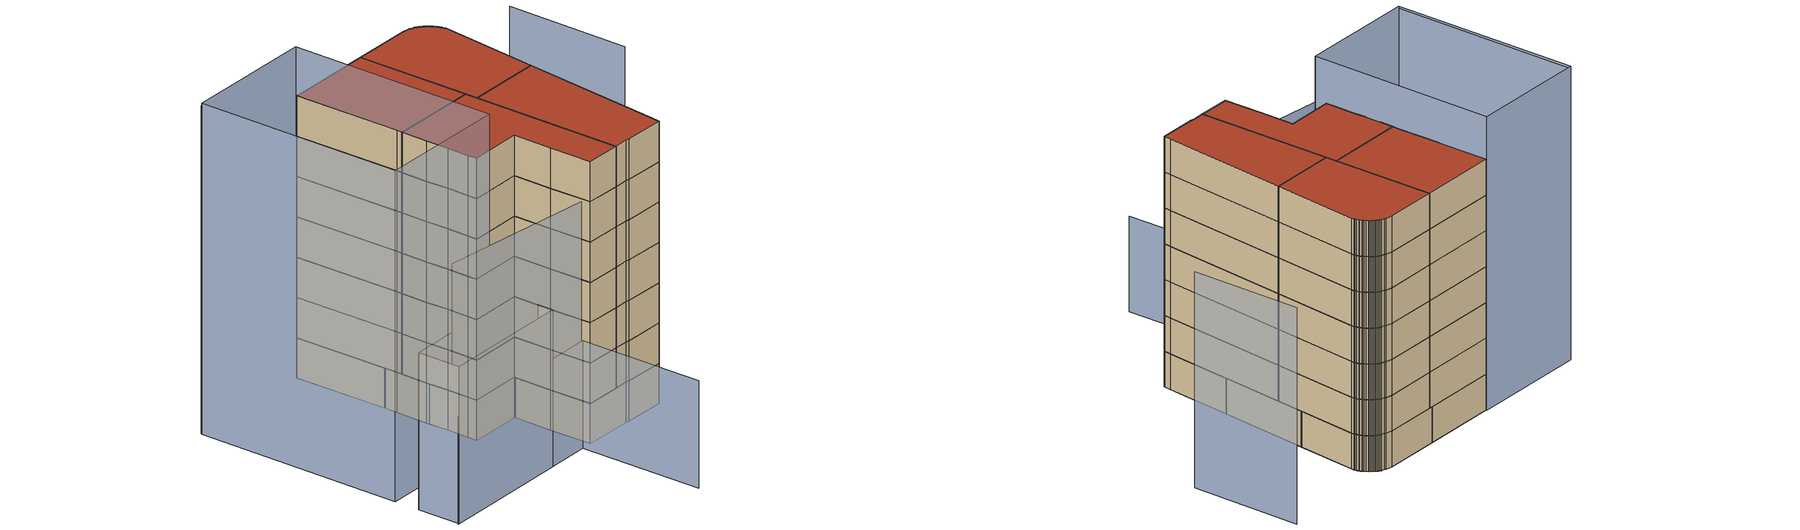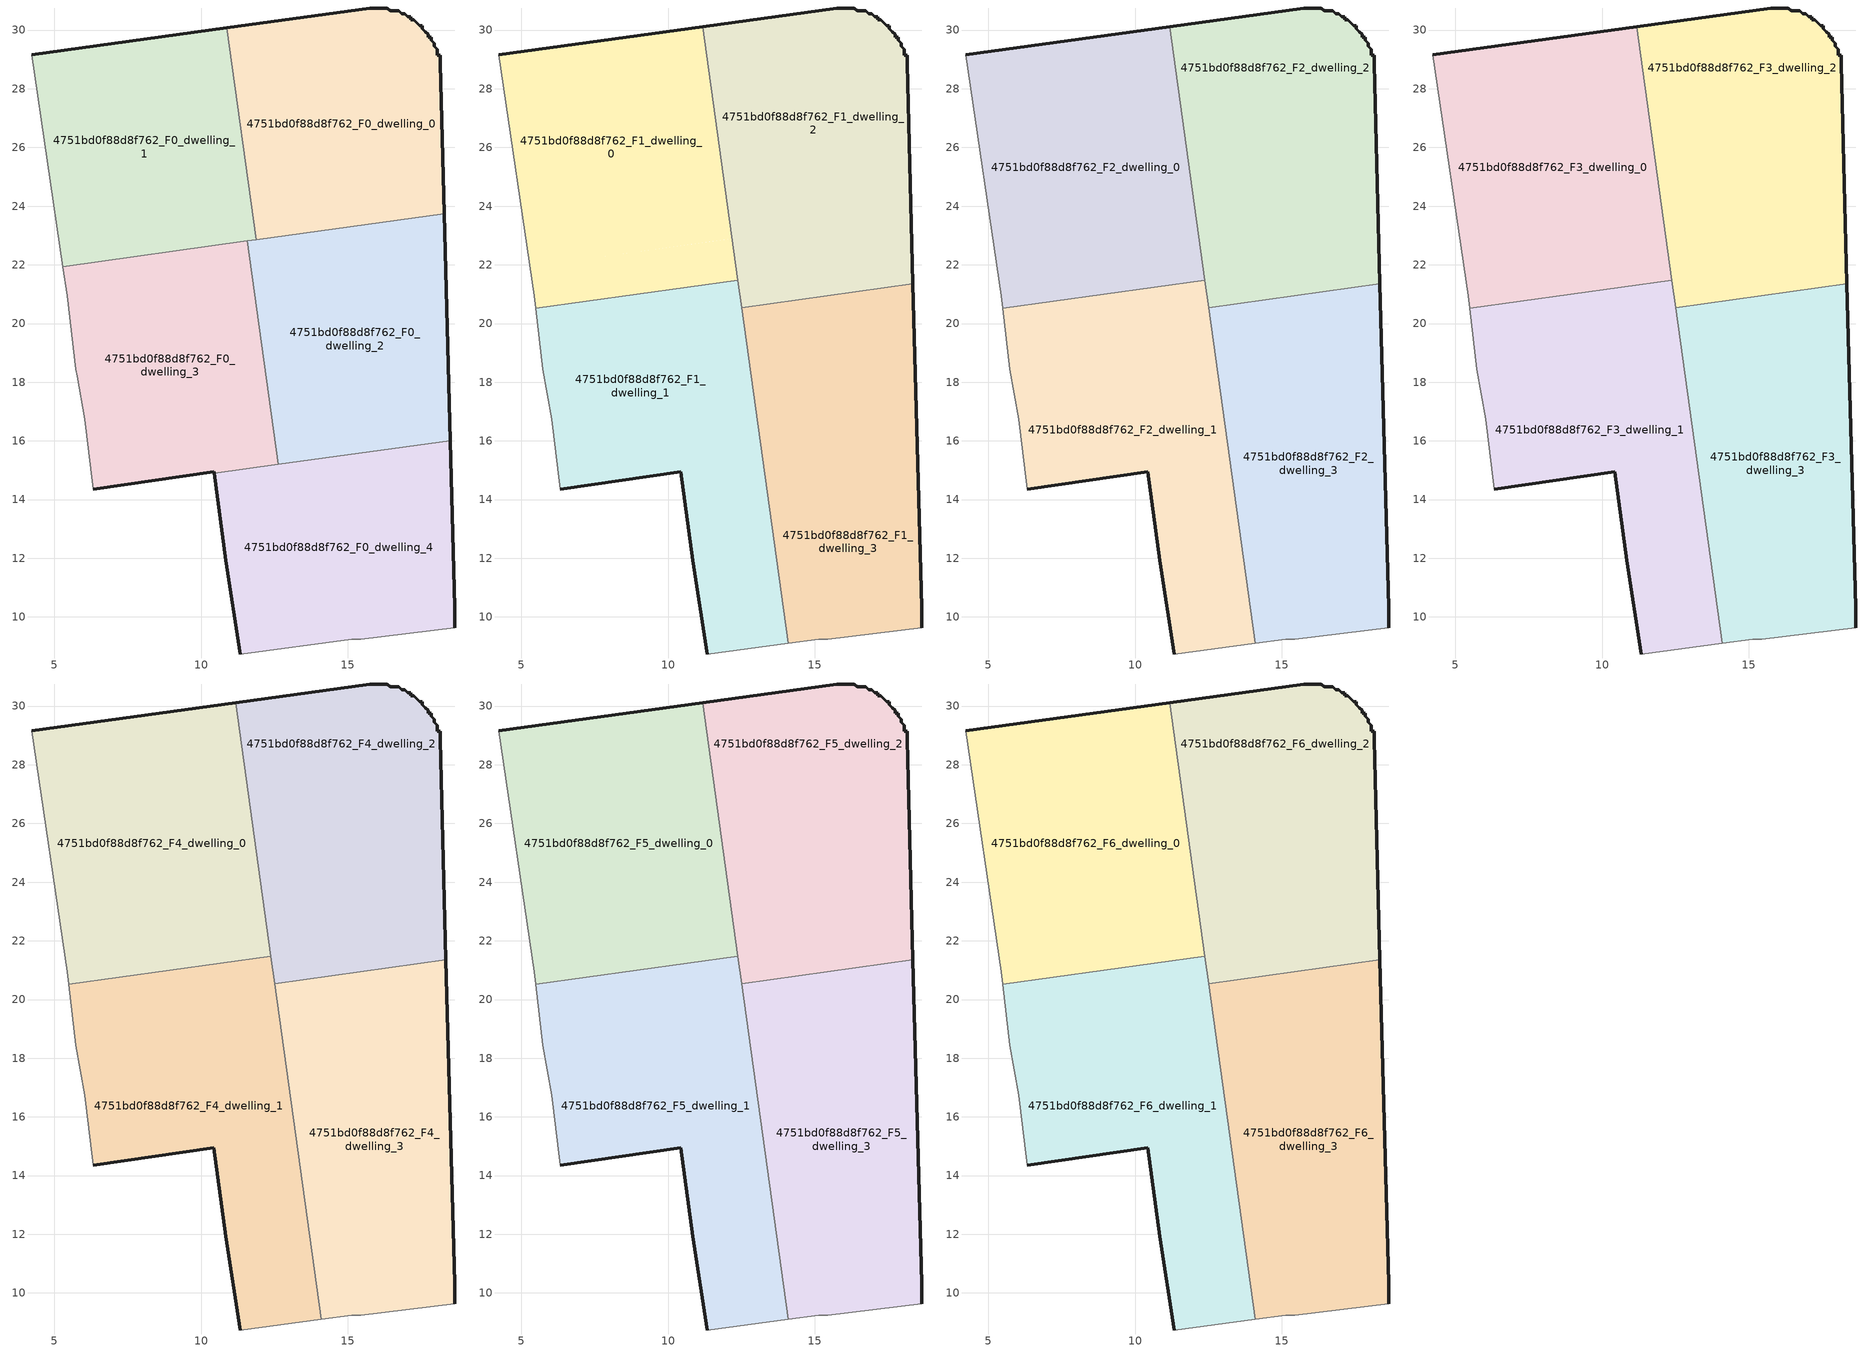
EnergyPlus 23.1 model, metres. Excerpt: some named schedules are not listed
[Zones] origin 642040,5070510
4751bd0f88d8f762_F0_dwelling_0
 floor ground (EU_floor_Construction): 18.28,23.75 18.14,28.85 18.14,29.15 18.04,29.15 18.04,29.35 17.94,29.45 17.94,29.55 17.84,29.65 17.84,29.75 17.74,29.75 17.74,29.85 17.64,29.95 17.54,30.05 17.54,30.15 17.44,30.15 17.34,30.25 17.24,30.35 17.14,30.35 17.14,30.45 17.04,30.45 16.94,30.55 16.84,30.55 16.74,30.65 16.44,30.65 16.34,30.75 15.74,30.75 10.88,30.08 11.88,22.86 z0
 wall outside (EU_wall_Construction): 10.88,30.08 15.74,30.75 16.34,30.75 16.44,30.65 16.74,30.65 16.84,30.55 16.94,30.55 17.04,30.45 17.14,30.45 17.14,30.35 17.24,30.35 17.34,30.25 17.44,30.15 17.54,30.15 17.54,30.05 17.64,29.95 17.74,29.85 17.74,29.75 17.84,29.75 17.84,29.65 17.94,29.55 17.94,29.45 18.04,29.35 18.04,29.15 18.14,29.15 18.14,28.85 18.28,23.75 z0:3
 wall to 4751bd0f88d8f762_F0_dwelling_1 (EU_wall_Construction): 11.88,22.86 10.88,30.08 z0:3
 wall to 4751bd0f88d8f762_F0_dwelling_2 (EU_wall_Construction): 18.28,23.75 11.88,22.86 z0:3
4751bd0f88d8f762_F0_dwelling_1
 floor ground (EU_floor_Construction): 11.88,22.86 10.88,30.08 4.23,29.16 5.29,21.94 z0
 wall outside (EU_wall_Construction): 4.23,29.16 10.88,30.08 z0:3
 wall adiabatic (EU_wall_Construction): 5.29,21.94 4.23,29.16 z0:3
 wall to 4751bd0f88d8f762_F0_dwelling_3 (EU_wall_Construction): 11.57,22.81 5.29,21.94 z0:3
 wall to 4751bd0f88d8f762_F0_dwelling_2 (EU_wall_Construction): 11.88,22.86 11.57,22.81 z0:3
4751bd0f88d8f762_F0_dwelling_2
 floor ground (EU_floor_Construction): 18.48,16.01 18.28,23.75 11.57,22.81 12.63,15.2 z0
 wall outside (EU_wall_Construction): 18.28,23.75 18.48,16.01 z0:3
 wall to 4751bd0f88d8f762_F0_dwelling_3 (EU_wall_Construction): 12.63,15.2 11.57,22.81 z0:3
 wall to 4751bd0f88d8f762_F0_dwelling_4 (EU_wall_Construction): 18.48,16.01 12.63,15.2 z0:3
 ceiling adiabatic (EU_roof_Construction): 12.17,22.9 12.37,21.47 11.77,21.39 11.57,22.81 z3
4751bd0f88d8f762_F0_dwelling_3
 floor ground (EU_floor_Construction): 12.63,15.2 11.57,22.81 5.29,21.94 5.43,20.95 5.73,18.45 5.77,18.2 6.03,16.75 6.23,15.04 6.33,14.34 10.43,14.94 10.44,14.89 z0
 wall outside (EU_wall_Construction): 10.44,14.89 10.43,14.94 6.33,14.34 z0:3
 wall adiabatic (EU_wall_Construction): 6.33,14.34 6.23,15.04 6.03,16.75 5.77,18.2 5.73,18.45 5.43,20.95 5.29,21.94 z0:3
 wall to 4751bd0f88d8f762_F0_dwelling_4 (EU_wall_Construction): 12.63,15.2 10.44,14.89 z0:3
 ceiling adiabatic (EU_roof_Construction): 11.57,22.81 11.77,21.39 5.48,20.51 5.43,20.95 5.29,21.94 z3
4751bd0f88d8f762_F0_dwelling_4
 floor ground (EU_floor_Construction): 18.64,9.64 18.64,10.34 18.48,16.01 10.44,14.89 10.83,11.94 11.33,8.74 15.14,9.24 15.44,9.24 z0
 wall outside (EU_wall_Construction): 11.33,8.74 10.83,11.94 10.44,14.89 / 18.48,16.01 18.64,10.34 18.64,9.64 z0:3
 wall adiabatic (EU_wall_Construction): 18.64,9.64 15.44,9.24 15.14,9.24 11.33,8.74 z0:3
4751bd0f88d8f762_F1_dwelling_0
 floor to 4751bd0f88d8f762_F0_dwelling_1 (EU_floor_Construction): 11.88,22.86 10.88,30.08 4.23,29.16 5.29,21.94 z3
 floor to 4751bd0f88d8f762_F0_dwelling_0 (EU_floor_Construction): 12.17,22.9 11.17,30.12 10.88,30.08 11.88,22.86 z3
 floor adiabatic (EU_floor_Construction): 12.37,21.47 12.17,22.9 5.29,21.94 5.43,20.95 5.48,20.51 z3
 wall outside (EU_wall_Construction): 4.23,29.16 11.17,30.12 z3:6
 wall to 4751bd0f88d8f762_F1_dwelling_1 (EU_wall_Construction): 12.37,21.47 5.48,20.51 z3:6
 wall adiabatic (EU_wall_Construction): 5.48,20.51 5.43,20.95 4.23,29.16 z3:6
 wall to 4751bd0f88d8f762_F1_dwelling_2 (EU_wall_Construction): 11.17,30.12 12.37,21.47 z3:6
4751bd0f88d8f762_F1_dwelling_1
 floor to 4751bd0f88d8f762_F0_dwelling_3 (EU_floor_Construction): 12.63,15.2 11.77,21.39 5.48,20.51 5.73,18.45 6.03,16.75 6.23,15.04 6.33,14.34 10.43,14.94 10.44,14.89 z3
 floor to 4751bd0f88d8f762_F0_dwelling_4 (EU_floor_Construction): 14.09,9.1 13.23,15.28 10.44,14.89 10.83,11.94 11.33,8.74 z3
 floor to 4751bd0f88d8f762_F0_dwelling_2 (EU_floor_Construction): 13.23,15.28 12.37,21.47 11.77,21.39 12.63,15.2 z3
 wall outside (EU_wall_Construction): 11.33,8.74 10.83,11.94 10.43,14.94 6.33,14.34 z3:6
 wall adiabatic (EU_wall_Construction): 6.33,14.34 6.23,15.04 6.03,16.75 5.73,18.45 5.48,20.51 / 14.09,9.1 11.33,8.74 z3:6
 wall to 4751bd0f88d8f762_F1_dwelling_3 (EU_wall_Construction): 12.5,20.54 14.09,9.1 z3:6
 wall to 4751bd0f88d8f762_F1_dwelling_2 (EU_wall_Construction): 12.37,21.47 12.5,20.54 z3:6
4751bd0f88d8f762_F1_dwelling_2
 floor to 4751bd0f88d8f762_F0_dwelling_0 (EU_floor_Construction): 18.28,23.74 18.14,28.85 18.14,29.15 18.04,29.15 18.04,29.35 17.94,29.45 17.94,29.55 17.84,29.65 17.84,29.75 17.74,29.75 17.74,29.85 17.64,29.95 17.54,30.05 17.54,30.15 17.44,30.15 17.34,30.25 17.24,30.35 17.14,30.35 17.14,30.45 17.04,30.45 16.94,30.55 16.84,30.55 16.74,30.65 16.44,30.65 16.34,30.75 15.74,30.75 11.17,30.12 12.17,22.9 z3
 floor to 4751bd0f88d8f762_F0_dwelling_2 (EU_floor_Construction): 18.34,21.35 18.28,23.74 12.17,22.9 12.5,20.54 z3
 wall outside (EU_wall_Construction): 11.17,30.12 15.74,30.75 16.34,30.75 16.44,30.65 16.74,30.65 16.84,30.55 16.94,30.55 17.04,30.45 17.14,30.45 17.14,30.35 17.24,30.35 17.34,30.25 17.44,30.15 17.54,30.15 17.54,30.05 17.64,29.95 17.74,29.85 17.74,29.75 17.84,29.75 17.84,29.65 17.94,29.55 17.94,29.45 18.04,29.35 18.04,29.15 18.14,29.15 18.14,28.85 18.34,21.35 z3:6
 wall to 4751bd0f88d8f762_F1_dwelling_3 (EU_wall_Construction): 18.34,21.35 12.5,20.54 z3:6
4751bd0f88d8f762_F1_dwelling_3
 floor to 4751bd0f88d8f762_F0_dwelling_2 (EU_floor_Construction): 18.48,16.01 18.34,21.35 12.5,20.54 13.23,15.28 z3
 floor to 4751bd0f88d8f762_F0_dwelling_4 (EU_floor_Construction): 18.64,9.64 18.64,10.34 18.48,16.01 13.23,15.28 14.09,9.1 15.14,9.24 15.44,9.24 z3
 wall outside (EU_wall_Construction): 18.34,21.35 18.64,10.34 18.64,9.64 z3:6
 wall adiabatic (EU_wall_Construction): 18.64,9.64 15.44,9.24 15.14,9.24 14.09,9.1 z3:6
4751bd0f88d8f762_F2_dwelling_0
 floor to 4751bd0f88d8f762_F1_dwelling_0 (EU_floor_Construction): 12.37,21.47 11.17,30.12 4.23,29.16 5.43,20.95 5.48,20.51 z6
 wall outside (EU_wall_Construction): 4.23,29.16 11.17,30.12 z6:9
 wall to 4751bd0f88d8f762_F2_dwelling_1 (EU_wall_Construction): 12.37,21.47 5.48,20.51 z6:9
 wall adiabatic (EU_wall_Construction): 5.48,20.51 5.43,20.95 4.23,29.16 z6:9
 wall to 4751bd0f88d8f762_F2_dwelling_2 (EU_wall_Construction): 11.17,30.12 12.37,21.47 z6:9
4751bd0f88d8f762_F2_dwelling_1
 floor to 4751bd0f88d8f762_F1_dwelling_1 (EU_floor_Construction): 14.09,9.1 12.37,21.47 5.48,20.51 5.73,18.45 6.03,16.75 6.23,15.04 6.33,14.34 10.43,14.94 10.83,11.94 11.33,8.74 z6
 wall outside (EU_wall_Construction): 11.33,8.74 10.83,11.94 10.43,14.94 6.33,14.34 z6:9
 wall adiabatic (EU_wall_Construction): 6.33,14.34 6.23,15.04 6.03,16.75 5.73,18.45 5.48,20.51 / 14.09,9.1 11.33,8.74 z6:9
 wall to 4751bd0f88d8f762_F2_dwelling_3 (EU_wall_Construction): 12.5,20.54 14.09,9.1 z6:9
 wall to 4751bd0f88d8f762_F2_dwelling_2 (EU_wall_Construction): 12.37,21.47 12.5,20.54 z6:9
4751bd0f88d8f762_F2_dwelling_2
 floor to 4751bd0f88d8f762_F1_dwelling_2 (EU_floor_Construction): 18.34,21.35 18.14,28.85 18.14,29.15 18.04,29.15 18.04,29.35 17.94,29.45 17.94,29.55 17.84,29.65 17.84,29.75 17.74,29.75 17.74,29.85 17.64,29.95 17.54,30.05 17.54,30.15 17.44,30.15 17.34,30.25 17.24,30.35 17.14,30.35 17.14,30.45 17.04,30.45 16.94,30.55 16.84,30.55 16.74,30.65 16.44,30.65 16.34,30.75 15.74,30.75 11.17,30.12 12.5,20.54 z6
 wall outside (EU_wall_Construction): 11.17,30.12 15.74,30.75 16.34,30.75 16.44,30.65 16.74,30.65 16.84,30.55 16.94,30.55 17.04,30.45 17.14,30.45 17.14,30.35 17.24,30.35 17.34,30.25 17.44,30.15 17.54,30.15 17.54,30.05 17.64,29.95 17.74,29.85 17.74,29.75 17.84,29.75 17.84,29.65 17.94,29.55 17.94,29.45 18.04,29.35 18.04,29.15 18.14,29.15 18.14,28.85 18.34,21.35 z6:9
 wall to 4751bd0f88d8f762_F2_dwelling_3 (EU_wall_Construction): 18.34,21.35 12.5,20.54 z6:9
4751bd0f88d8f762_F2_dwelling_3
 floor to 4751bd0f88d8f762_F1_dwelling_3 (EU_floor_Construction): 18.64,9.64 18.64,10.34 18.34,21.35 12.5,20.54 14.09,9.1 15.14,9.24 15.44,9.24 z6
 wall outside (EU_wall_Construction): 18.34,21.35 18.64,10.34 18.64,9.64 z6:9
 wall adiabatic (EU_wall_Construction): 18.64,9.64 15.44,9.24 15.14,9.24 14.09,9.1 z6:9
4751bd0f88d8f762_F3_dwelling_0
 floor to 4751bd0f88d8f762_F2_dwelling_0 (EU_floor_Construction): 12.37,21.47 11.17,30.12 4.23,29.16 5.43,20.95 5.48,20.51 z9
 wall outside (EU_wall_Construction): 4.23,29.16 11.17,30.12 z9:12
 wall to 4751bd0f88d8f762_F3_dwelling_1 (EU_wall_Construction): 12.37,21.47 5.48,20.51 z9:12
 wall adiabatic (EU_wall_Construction): 5.48,20.51 5.43,20.95 4.23,29.16 z9:12
 wall to 4751bd0f88d8f762_F3_dwelling_2 (EU_wall_Construction): 11.17,30.12 12.37,21.47 z9:12
4751bd0f88d8f762_F3_dwelling_1
 floor to 4751bd0f88d8f762_F2_dwelling_1 (EU_floor_Construction): 14.09,9.1 12.37,21.47 5.48,20.51 5.73,18.45 6.03,16.75 6.23,15.04 6.33,14.34 10.43,14.94 10.83,11.94 11.33,8.74 z9
 wall outside (EU_wall_Construction): 11.33,8.74 10.83,11.94 10.43,14.94 6.33,14.34 z9:12
 wall adiabatic (EU_wall_Construction): 6.33,14.34 6.23,15.04 6.03,16.75 5.73,18.45 5.48,20.51 / 14.09,9.1 11.33,8.74 z9:12
 wall to 4751bd0f88d8f762_F3_dwelling_3 (EU_wall_Construction): 12.5,20.54 14.09,9.1 z9:12
 wall to 4751bd0f88d8f762_F3_dwelling_2 (EU_wall_Construction): 12.37,21.47 12.5,20.54 z9:12
4751bd0f88d8f762_F3_dwelling_2
 floor to 4751bd0f88d8f762_F2_dwelling_2 (EU_floor_Construction): 18.34,21.35 18.14,28.85 18.14,29.15 18.04,29.15 18.04,29.35 17.94,29.45 17.94,29.55 17.84,29.65 17.84,29.75 17.74,29.75 17.74,29.85 17.64,29.95 17.54,30.05 17.54,30.15 17.44,30.15 17.34,30.25 17.24,30.35 17.14,30.35 17.14,30.45 17.04,30.45 16.94,30.55 16.84,30.55 16.74,30.65 16.44,30.65 16.34,30.75 15.74,30.75 11.17,30.12 12.5,20.54 z9
 wall outside (EU_wall_Construction): 11.17,30.12 15.74,30.75 16.34,30.75 16.44,30.65 16.74,30.65 16.84,30.55 16.94,30.55 17.04,30.45 17.14,30.45 17.14,30.35 17.24,30.35 17.34,30.25 17.44,30.15 17.54,30.15 17.54,30.05 17.64,29.95 17.74,29.85 17.74,29.75 17.84,29.75 17.84,29.65 17.94,29.55 17.94,29.45 18.04,29.35 18.04,29.15 18.14,29.15 18.14,28.85 18.34,21.35 z9:12
 wall to 4751bd0f88d8f762_F3_dwelling_3 (EU_wall_Construction): 18.34,21.35 12.5,20.54 z9:12
4751bd0f88d8f762_F3_dwelling_3
 floor to 4751bd0f88d8f762_F2_dwelling_3 (EU_floor_Construction): 18.64,9.64 18.64,10.34 18.34,21.35 12.5,20.54 14.09,9.1 15.14,9.24 15.44,9.24 z9
 wall outside (EU_wall_Construction): 18.34,21.35 18.64,10.34 18.64,9.64 z9:12
 wall adiabatic (EU_wall_Construction): 18.64,9.64 15.44,9.24 15.14,9.24 14.09,9.1 z9:12
4751bd0f88d8f762_F4_dwelling_0
 floor to 4751bd0f88d8f762_F3_dwelling_0 (EU_floor_Construction): 12.37,21.47 11.17,30.12 4.23,29.16 5.43,20.95 5.48,20.51 z12
 wall outside (EU_wall_Construction): 4.23,29.16 11.17,30.12 z12:15
 wall to 4751bd0f88d8f762_F4_dwelling_1 (EU_wall_Construction): 12.37,21.47 5.48,20.51 z12:15
 wall adiabatic (EU_wall_Construction): 5.48,20.51 5.43,20.95 4.23,29.16 z12:15
 wall to 4751bd0f88d8f762_F4_dwelling_2 (EU_wall_Construction): 11.17,30.12 12.37,21.47 z12:15
4751bd0f88d8f762_F4_dwelling_1
 floor to 4751bd0f88d8f762_F3_dwelling_1 (EU_floor_Construction): 14.09,9.1 12.37,21.47 5.48,20.51 5.73,18.45 6.03,16.75 6.23,15.04 6.33,14.34 10.43,14.94 10.83,11.94 11.33,8.74 z12
 wall outside (EU_wall_Construction): 11.33,8.74 10.83,11.94 10.43,14.94 6.33,14.34 z12:15
 wall adiabatic (EU_wall_Construction): 6.33,14.34 6.23,15.04 6.03,16.75 5.73,18.45 5.48,20.51 / 14.09,9.1 11.33,8.74 z12:15
 wall to 4751bd0f88d8f762_F4_dwelling_3 (EU_wall_Construction): 12.5,20.54 14.09,9.1 z12:15
 wall to 4751bd0f88d8f762_F4_dwelling_2 (EU_wall_Construction): 12.37,21.47 12.5,20.54 z12:15
4751bd0f88d8f762_F4_dwelling_2
 floor to 4751bd0f88d8f762_F3_dwelling_2 (EU_floor_Construction): 18.34,21.35 18.14,28.85 18.14,29.15 18.04,29.15 18.04,29.35 17.94,29.45 17.94,29.55 17.84,29.65 17.84,29.75 17.74,29.75 17.74,29.85 17.64,29.95 17.54,30.05 17.54,30.15 17.44,30.15 17.34,30.25 17.24,30.35 17.14,30.35 17.14,30.45 17.04,30.45 16.94,30.55 16.84,30.55 16.74,30.65 16.44,30.65 16.34,30.75 15.74,30.75 11.17,30.12 12.5,20.54 z12
 wall outside (EU_wall_Construction): 11.17,30.12 15.74,30.75 16.34,30.75 16.44,30.65 16.74,30.65 16.84,30.55 16.94,30.55 17.04,30.45 17.14,30.45 17.14,30.35 17.24,30.35 17.34,30.25 17.44,30.15 17.54,30.15 17.54,30.05 17.64,29.95 17.74,29.85 17.74,29.75 17.84,29.75 17.84,29.65 17.94,29.55 17.94,29.45 18.04,29.35 18.04,29.15 18.14,29.15 18.14,28.85 18.34,21.35 z12:15
 wall to 4751bd0f88d8f762_F4_dwelling_3 (EU_wall_Construction): 18.34,21.35 12.5,20.54 z12:15
4751bd0f88d8f762_F4_dwelling_3
 floor to 4751bd0f88d8f762_F3_dwelling_3 (EU_floor_Construction): 18.64,9.64 18.64,10.34 18.34,21.35 12.5,20.54 14.09,9.1 15.14,9.24 15.44,9.24 z12
 wall outside (EU_wall_Construction): 18.34,21.35 18.64,10.34 18.64,9.64 z12:15
 wall adiabatic (EU_wall_Construction): 18.64,9.64 15.44,9.24 15.14,9.24 14.09,9.1 z12:15
4751bd0f88d8f762_F5_dwelling_0
 floor to 4751bd0f88d8f762_F4_dwelling_0 (EU_floor_Construction): 12.37,21.47 11.17,30.12 4.23,29.16 5.43,20.95 5.48,20.51 z15
 wall outside (EU_wall_Construction): 4.23,29.16 11.17,30.12 z15:18
 wall to 4751bd0f88d8f762_F5_dwelling_1 (EU_wall_Construction): 12.37,21.47 5.48,20.51 z15:18
 wall adiabatic (EU_wall_Construction): 5.48,20.51 5.43,20.95 4.23,29.16 z15:18
 wall to 4751bd0f88d8f762_F5_dwelling_2 (EU_wall_Construction): 11.17,30.12 12.37,21.47 z15:18
4751bd0f88d8f762_F5_dwelling_1
 floor to 4751bd0f88d8f762_F4_dwelling_1 (EU_floor_Construction): 14.09,9.1 12.37,21.47 5.48,20.51 5.73,18.45 6.03,16.75 6.23,15.04 6.33,14.34 10.43,14.94 10.83,11.94 11.33,8.74 z15
 wall outside (EU_wall_Construction): 11.33,8.74 10.83,11.94 10.43,14.94 6.33,14.34 z15:18
 wall adiabatic (EU_wall_Construction): 6.33,14.34 6.23,15.04 6.03,16.75 5.73,18.45 5.48,20.51 / 14.09,9.1 11.33,8.74 z15:18
 wall to 4751bd0f88d8f762_F5_dwelling_3 (EU_wall_Construction): 12.5,20.54 14.09,9.1 z15:18
 wall to 4751bd0f88d8f762_F5_dwelling_2 (EU_wall_Construction): 12.37,21.47 12.5,20.54 z15:18
4751bd0f88d8f762_F5_dwelling_2
 floor to 4751bd0f88d8f762_F4_dwelling_2 (EU_floor_Construction): 18.34,21.35 18.14,28.85 18.14,29.15 18.04,29.15 18.04,29.35 17.94,29.45 17.94,29.55 17.84,29.65 17.84,29.75 17.74,29.75 17.74,29.85 17.64,29.95 17.54,30.05 17.54,30.15 17.44,30.15 17.34,30.25 17.24,30.35 17.14,30.35 17.14,30.45 17.04,30.45 16.94,30.55 16.84,30.55 16.74,30.65 16.44,30.65 16.34,30.75 15.74,30.75 11.17,30.12 12.5,20.54 z15
 wall outside (EU_wall_Construction): 11.17,30.12 15.74,30.75 16.34,30.75 16.44,30.65 16.74,30.65 16.84,30.55 16.94,30.55 17.04,30.45 17.14,30.45 17.14,30.35 17.24,30.35 17.34,30.25 17.44,30.15 17.54,30.15 17.54,30.05 17.64,29.95 17.74,29.85 17.74,29.75 17.84,29.75 17.84,29.65 17.94,29.55 17.94,29.45 18.04,29.35 18.04,29.15 18.14,29.15 18.14,28.85 18.34,21.35 z15:18
 wall to 4751bd0f88d8f762_F5_dwelling_3 (EU_wall_Construction): 18.34,21.35 12.5,20.54 z15:18
4751bd0f88d8f762_F5_dwelling_3
 floor to 4751bd0f88d8f762_F4_dwelling_3 (EU_floor_Construction): 18.64,9.64 18.64,10.34 18.34,21.35 12.5,20.54 14.09,9.1 15.14,9.24 15.44,9.24 z15
 wall outside (EU_wall_Construction): 18.34,21.35 18.64,10.34 18.64,9.64 z15:18
 wall adiabatic (EU_wall_Construction): 18.64,9.64 15.44,9.24 15.14,9.24 14.09,9.1 z15:18
4751bd0f88d8f762_F6_dwelling_0
 floor to 4751bd0f88d8f762_F5_dwelling_0 (EU_floor_Construction): 12.37,21.47 11.17,30.12 4.23,29.16 5.43,20.95 5.48,20.51 z18
 wall outside (EU_wall_Construction): 4.23,29.16 11.17,30.12 z18:21
 wall to 4751bd0f88d8f762_F6_dwelling_1 (EU_wall_Construction): 12.37,21.47 5.48,20.51 z18:21
 wall adiabatic (EU_wall_Construction): 5.48,20.51 5.43,20.95 4.23,29.16 z18:21
 wall to 4751bd0f88d8f762_F6_dwelling_2 (EU_wall_Construction): 11.17,30.12 12.37,21.47 z18:21
 roof outside (EU_roof_Construction): 11.17,30.12 12.37,21.47 5.48,20.51 5.43,20.95 4.23,29.16 z21
4751bd0f88d8f762_F6_dwelling_1
 floor to 4751bd0f88d8f762_F5_dwelling_1 (EU_floor_Construction): 14.09,9.1 12.37,21.47 5.48,20.51 5.73,18.45 6.03,16.75 6.23,15.04 6.33,14.34 10.43,14.94 10.83,11.94 11.33,8.74 z18
 wall outside (EU_wall_Construction): 11.33,8.74 10.83,11.94 10.43,14.94 6.33,14.34 z18:21
 wall adiabatic (EU_wall_Construction): 6.33,14.34 6.23,15.04 6.03,16.75 5.73,18.45 5.48,20.51 / 14.09,9.1 11.33,8.74 z18:21
 wall to 4751bd0f88d8f762_F6_dwelling_3 (EU_wall_Construction): 12.5,20.54 14.09,9.1 z18:21
 wall to 4751bd0f88d8f762_F6_dwelling_2 (EU_wall_Construction): 12.37,21.47 12.5,20.54 z18:21
 roof outside (EU_roof_Construction): 12.37,21.47 14.09,9.1 11.33,8.74 10.83,11.94 10.43,14.94 6.33,14.34 6.23,15.04 6.03,16.75 5.73,18.45 5.48,20.51 z21
4751bd0f88d8f762_F6_dwelling_2
 floor to 4751bd0f88d8f762_F5_dwelling_2 (EU_floor_Construction): 18.34,21.35 18.14,28.85 18.14,29.15 18.04,29.15 18.04,29.35 17.94,29.45 17.94,29.55 17.84,29.65 17.84,29.75 17.74,29.75 17.74,29.85 17.64,29.95 17.54,30.05 17.54,30.15 17.44,30.15 17.34,30.25 17.24,30.35 17.14,30.35 17.14,30.45 17.04,30.45 16.94,30.55 16.84,30.55 16.74,30.65 16.44,30.65 16.34,30.75 15.74,30.75 11.17,30.12 12.5,20.54 z18
 wall outside (EU_wall_Construction): 11.17,30.12 15.74,30.75 16.34,30.75 16.44,30.65 16.74,30.65 16.84,30.55 16.94,30.55 17.04,30.45 17.14,30.45 17.14,30.35 17.24,30.35 17.34,30.25 17.44,30.15 17.54,30.15 17.54,30.05 17.64,29.95 17.74,29.85 17.74,29.75 17.84,29.75 17.84,29.65 17.94,29.55 17.94,29.45 18.04,29.35 18.04,29.15 18.14,29.15 18.14,28.85 18.34,21.35 z18:21
 wall to 4751bd0f88d8f762_F6_dwelling_3 (EU_wall_Construction): 18.34,21.35 12.5,20.54 z18:21
 roof outside (EU_roof_Construction): 17.54,30.15 17.54,30.05 17.64,29.95 17.74,29.85 17.74,29.75 17.84,29.75 17.84,29.65 17.94,29.55 17.94,29.45 18.04,29.35 18.04,29.15 18.14,29.15 18.14,28.85 18.34,21.35 12.5,20.54 11.17,30.12 15.74,30.75 16.34,30.75 16.44,30.65 16.74,30.65 16.84,30.55 16.94,30.55 17.04,30.45 17.14,30.45 17.14,30.35 17.24,30.35 17.34,30.25 17.44,30.15 z21
4751bd0f88d8f762_F6_dwelling_3
 floor to 4751bd0f88d8f762_F5_dwelling_3 (EU_floor_Construction): 18.64,9.64 18.64,10.34 18.34,21.35 12.5,20.54 14.09,9.1 15.14,9.24 15.44,9.24 z18
 wall outside (EU_wall_Construction): 18.34,21.35 18.64,10.34 18.64,9.64 z18:21
 wall adiabatic (EU_wall_Construction): 18.64,9.64 15.44,9.24 15.14,9.24 14.09,9.1 z18:21
 roof outside (EU_roof_Construction): 18.34,21.35 18.64,10.34 18.64,9.64 15.44,9.24 15.14,9.24 14.09,9.1 12.5,20.54 z21
shading: -1.13,9.15 18.64,9.64 z0:17.8; -2.99,6.73 10.53,8.65 / 10.53,8.65 11.88,-0.85 z0:8; -3.4,10 6.76,11.45 / 6.76,11.45 7.23,8.14 / 7.23,8.14 -2.93,6.69 / -2.93,6.69 -3.4,10 z0:11.7; -5.88,27.88 -3.68,11.95 z0:24.4; -3.68,11.95 -5.87,27.86 / -5.87,27.86 4.3,29.26 / 4.3,29.26 6.5,13.35 / 6.5,13.35 -3.68,11.95 z0:24.6; 28.55,22.84 27.31,32.33 z0:18.1
[Building]
EU S2 Campaign: North Axis=0; Terrain=City; Solar Distribution=FullExterior
[Site:Location]
Lyon-Bron: Latitude=45.75; Longitude=5; Time Zone=1; Elevation=198
[SizingPeriod:WeatherFileDays]
AnnualSizingPeriod: Begin Month=1; Begin Day of Month=1; End Month=12; End Day of Month=31; Day of Week for Start Day=Monday; Use Weather File Daylight Saving Period=No; Use Weather File Rain and Snow Indicators=No
[MATERIAL]
EU_InternalMass_Material: Roughness=MediumRough; Thickness=0.1; Conductivity=1; Density=1800; Specific Heat=900; Thermal Absorptance=0.9; Solar Absorptance=0.7; Visible Absorptance=0.7
[MATERIAL:NOMASS] Roughness=MediumRough; Thermal Absorptance=0.9; Solar Absorptance=0.7; Visible Absorptance=0.7
Name | Thermal Resistance
EU_wall_NoMass | 0.776494
EU_roof_NoMass | 0.486893
EU_floor_NoMass | 0.421597
[CONSTRUCTION]
EU_wall_Construction: EU_wall_NoMass
EU_roof_Construction: EU_roof_NoMass
EU_floor_Construction: EU_floor_NoMass
EU_InternalMass_Construction: EU_InternalMass_Material
[ZONE] Type=1; Multiplier=1; Ceiling Height=autocalculate; Floor Area=autocalculate; Part of Total Floor Area=Yes
Name | Volume
4751bd0f88d8f762_F0_dwelling_0 | 146.187
4751bd0f88d8f762_F1_dwelling_0; 4751bd0f88d8f762_F2_dwelling_0; 4751bd0f88d8f762_F3_dwelling_0; 4751bd0f88d8f762_F4_dwelling_0; 4751bd0f88d8f762_F5_dwelling_0; 4751bd0f88d8f762_F6_dwelling_0 | 182.711
4751bd0f88d8f762_F0_dwelling_1 | 146.167
4751bd0f88d8f762_F1_dwelling_1; 4751bd0f88d8f762_F2_dwelling_1; 4751bd0f88d8f762_F3_dwelling_1; 4751bd0f88d8f762_F4_dwelling_1; 4751bd0f88d8f762_F5_dwelling_1; 4751bd0f88d8f762_F6_dwelling_1 | 182.729
4751bd0f88d8f762_F0_dwelling_2 | 146.175
4751bd0f88d8f762_F1_dwelling_2; 4751bd0f88d8f762_F2_dwelling_2; 4751bd0f88d8f762_F3_dwelling_2; 4751bd0f88d8f762_F4_dwelling_2; 4751bd0f88d8f762_F5_dwelling_2; 4751bd0f88d8f762_F6_dwelling_2 | 182.714
4751bd0f88d8f762_F0_dwelling_3 | 146.166
4751bd0f88d8f762_F1_dwelling_3; 4751bd0f88d8f762_F2_dwelling_3; 4751bd0f88d8f762_F3_dwelling_3; 4751bd0f88d8f762_F4_dwelling_3; 4751bd0f88d8f762_F5_dwelling_3; 4751bd0f88d8f762_F6_dwelling_3 | 182.722
4751bd0f88d8f762_F0_dwelling_4 | 146.173
[INTERNALMASS] Construction=EU_InternalMass_Construction
Name | Zone or ZoneList | Surface Area
4751bd0f88d8f762_F0_dwelling_0_EU_InternalMass | 4751bd0f88d8f762_F0_dwelling_0 | 48.7274
4751bd0f88d8f762_F0_dwelling_1_EU_InternalMass | 4751bd0f88d8f762_F0_dwelling_1 | 48.7208
4751bd0f88d8f762_F0_dwelling_2_EU_InternalMass | 4751bd0f88d8f762_F0_dwelling_2 | 48.7248
4751bd0f88d8f762_F0_dwelling_3_EU_InternalMass | 4751bd0f88d8f762_F0_dwelling_3 | 48.7226
4751bd0f88d8f762_F0_dwelling_4_EU_InternalMass | 4751bd0f88d8f762_F0_dwelling_4 | 48.7243
4751bd0f88d8f762_F1_dwelling_0_EU_InternalMass | 4751bd0f88d8f762_F1_dwelling_0 | 60.9033
4751bd0f88d8f762_F1_dwelling_1_EU_InternalMass | 4751bd0f88d8f762_F1_dwelling_1 | 60.9098
4751bd0f88d8f762_F1_dwelling_2_EU_InternalMass | 4751bd0f88d8f762_F1_dwelling_2 | 60.9039
4751bd0f88d8f762_F1_dwelling_3_EU_InternalMass | 4751bd0f88d8f762_F1_dwelling_3 | 60.9075
4751bd0f88d8f762_F2_dwelling_0_EU_InternalMass | 4751bd0f88d8f762_F2_dwelling_0 | 60.9033
4751bd0f88d8f762_F2_dwelling_1_EU_InternalMass | 4751bd0f88d8f762_F2_dwelling_1 | 60.9098
4751bd0f88d8f762_F2_dwelling_2_EU_InternalMass | 4751bd0f88d8f762_F2_dwelling_2 | 60.9039
4751bd0f88d8f762_F2_dwelling_3_EU_InternalMass | 4751bd0f88d8f762_F2_dwelling_3 | 60.9075
4751bd0f88d8f762_F3_dwelling_0_EU_InternalMass | 4751bd0f88d8f762_F3_dwelling_0 | 60.9033
4751bd0f88d8f762_F3_dwelling_1_EU_InternalMass | 4751bd0f88d8f762_F3_dwelling_1 | 60.9098
4751bd0f88d8f762_F3_dwelling_2_EU_InternalMass | 4751bd0f88d8f762_F3_dwelling_2 | 60.9039
4751bd0f88d8f762_F3_dwelling_3_EU_InternalMass | 4751bd0f88d8f762_F3_dwelling_3 | 60.9075
4751bd0f88d8f762_F4_dwelling_0_EU_InternalMass | 4751bd0f88d8f762_F4_dwelling_0 | 60.9033
4751bd0f88d8f762_F4_dwelling_1_EU_InternalMass | 4751bd0f88d8f762_F4_dwelling_1 | 60.9098
4751bd0f88d8f762_F4_dwelling_2_EU_InternalMass | 4751bd0f88d8f762_F4_dwelling_2 | 60.9039
4751bd0f88d8f762_F4_dwelling_3_EU_InternalMass | 4751bd0f88d8f762_F4_dwelling_3 | 60.9075
4751bd0f88d8f762_F5_dwelling_0_EU_InternalMass | 4751bd0f88d8f762_F5_dwelling_0 | 60.9033
4751bd0f88d8f762_F5_dwelling_1_EU_InternalMass | 4751bd0f88d8f762_F5_dwelling_1 | 60.9098
4751bd0f88d8f762_F5_dwelling_2_EU_InternalMass | 4751bd0f88d8f762_F5_dwelling_2 | 60.9039
4751bd0f88d8f762_F5_dwelling_3_EU_InternalMass | 4751bd0f88d8f762_F5_dwelling_3 | 60.9075
4751bd0f88d8f762_F6_dwelling_0_EU_InternalMass | 4751bd0f88d8f762_F6_dwelling_0 | 60.9033
4751bd0f88d8f762_F6_dwelling_1_EU_InternalMass | 4751bd0f88d8f762_F6_dwelling_1 | 60.9098
4751bd0f88d8f762_F6_dwelling_2_EU_InternalMass | 4751bd0f88d8f762_F6_dwelling_2 | 60.9039
4751bd0f88d8f762_F6_dwelling_3_EU_InternalMass | 4751bd0f88d8f762_F6_dwelling_3 | 60.9075
[OTHEREQUIPMENT] Fuel Type=Electricity; Design Level Calculation Method=Watts/Area; Power per Zone Floor Area=1; Fraction Latent=0; Fraction Radiant=0; Fraction Lost=0; Carbon Dioxide Generation Rate=0; EndUse Subcategory=EU_Step8_InternalGains
Name | Zone or ZoneList or Space or SpaceList | Schedule
EU_Step8_InternalGain_4751bd0f88d8f762_F0_dwelling_0_f000 | 4751bd0f88d8f762_F0_dwelling_0 | EU_Step8_GainSchedule_4751bd0f88d8f762_F0_dwelling_0_f000
EU_Step8_InternalGain_4751bd0f88d8f762_F0_dwelling_1_f000 | 4751bd0f88d8f762_F0_dwelling_1 | EU_Step8_GainSchedule_4751bd0f88d8f762_F0_dwelling_1_f000
EU_Step8_InternalGain_4751bd0f88d8f762_F0_dwelling_2_f000 | 4751bd0f88d8f762_F0_dwelling_2 | EU_Step8_GainSchedule_4751bd0f88d8f762_F0_dwelling_2_f000
EU_Step8_InternalGain_4751bd0f88d8f762_F0_dwelling_3_f000 | 4751bd0f88d8f762_F0_dwelling_3 | EU_Step8_GainSchedule_4751bd0f88d8f762_F0_dwelling_3_f000
EU_Step8_InternalGain_4751bd0f88d8f762_F0_dwelling_4_f000 | 4751bd0f88d8f762_F0_dwelling_4 | EU_Step8_GainSchedule_4751bd0f88d8f762_F0_dwelling_4_f000
EU_Step8_InternalGain_4751bd0f88d8f762_F1_dwelling_0_f000 | 4751bd0f88d8f762_F1_dwelling_0 | EU_Step8_GainSchedule_4751bd0f88d8f762_F1_dwelling_0_f000
EU_Step8_InternalGain_4751bd0f88d8f762_F1_dwelling_1_f000 | 4751bd0f88d8f762_F1_dwelling_1 | EU_Step8_GainSchedule_4751bd0f88d8f762_F1_dwelling_1_f000
EU_Step8_InternalGain_4751bd0f88d8f762_F1_dwelling_2_f000 | 4751bd0f88d8f762_F1_dwelling_2 | EU_Step8_GainSchedule_4751bd0f88d8f762_F1_dwelling_2_f000
EU_Step8_InternalGain_4751bd0f88d8f762_F1_dwelling_3_f000 | 4751bd0f88d8f762_F1_dwelling_3 | EU_Step8_GainSchedule_4751bd0f88d8f762_F1_dwelling_3_f000
EU_Step8_InternalGain_4751bd0f88d8f762_F2_dwelling_0_f000 | 4751bd0f88d8f762_F2_dwelling_0 | EU_Step8_GainSchedule_4751bd0f88d8f762_F2_dwelling_0_f000
EU_Step8_InternalGain_4751bd0f88d8f762_F2_dwelling_1_f000 | 4751bd0f88d8f762_F2_dwelling_1 | EU_Step8_GainSchedule_4751bd0f88d8f762_F2_dwelling_1_f000
EU_Step8_InternalGain_4751bd0f88d8f762_F2_dwelling_2_f000 | 4751bd0f88d8f762_F2_dwelling_2 | EU_Step8_GainSchedule_4751bd0f88d8f762_F2_dwelling_2_f000
EU_Step8_InternalGain_4751bd0f88d8f762_F2_dwelling_3_f000 | 4751bd0f88d8f762_F2_dwelling_3 | EU_Step8_GainSchedule_4751bd0f88d8f762_F2_dwelling_3_f000
EU_Step8_InternalGain_4751bd0f88d8f762_F3_dwelling_0_f000 | 4751bd0f88d8f762_F3_dwelling_0 | EU_Step8_GainSchedule_4751bd0f88d8f762_F3_dwelling_0_f000
EU_Step8_InternalGain_4751bd0f88d8f762_F3_dwelling_1_f000 | 4751bd0f88d8f762_F3_dwelling_1 | EU_Step8_GainSchedule_4751bd0f88d8f762_F3_dwelling_1_f000
EU_Step8_InternalGain_4751bd0f88d8f762_F3_dwelling_2_f000 | 4751bd0f88d8f762_F3_dwelling_2 | EU_Step8_GainSchedule_4751bd0f88d8f762_F3_dwelling_2_f000
EU_Step8_InternalGain_4751bd0f88d8f762_F3_dwelling_3_f000 | 4751bd0f88d8f762_F3_dwelling_3 | EU_Step8_GainSchedule_4751bd0f88d8f762_F3_dwelling_3_f000
EU_Step8_InternalGain_4751bd0f88d8f762_F4_dwelling_0_f000 | 4751bd0f88d8f762_F4_dwelling_0 | EU_Step8_GainSchedule_4751bd0f88d8f762_F4_dwelling_0_f000
EU_Step8_InternalGain_4751bd0f88d8f762_F4_dwelling_1_f000 | 4751bd0f88d8f762_F4_dwelling_1 | EU_Step8_GainSchedule_4751bd0f88d8f762_F4_dwelling_1_f000
EU_Step8_InternalGain_4751bd0f88d8f762_F4_dwelling_2_f000 | 4751bd0f88d8f762_F4_dwelling_2 | EU_Step8_GainSchedule_4751bd0f88d8f762_F4_dwelling_2_f000
EU_Step8_InternalGain_4751bd0f88d8f762_F4_dwelling_3_f000 | 4751bd0f88d8f762_F4_dwelling_3 | EU_Step8_GainSchedule_4751bd0f88d8f762_F4_dwelling_3_f000
EU_Step8_InternalGain_4751bd0f88d8f762_F5_dwelling_0_f000 | 4751bd0f88d8f762_F5_dwelling_0 | EU_Step8_GainSchedule_4751bd0f88d8f762_F5_dwelling_0_f000
EU_Step8_InternalGain_4751bd0f88d8f762_F5_dwelling_1_f000 | 4751bd0f88d8f762_F5_dwelling_1 | EU_Step8_GainSchedule_4751bd0f88d8f762_F5_dwelling_1_f000
EU_Step8_InternalGain_4751bd0f88d8f762_F5_dwelling_2_f000 | 4751bd0f88d8f762_F5_dwelling_2 | EU_Step8_GainSchedule_4751bd0f88d8f762_F5_dwelling_2_f000
EU_Step8_InternalGain_4751bd0f88d8f762_F5_dwelling_3_f000 | 4751bd0f88d8f762_F5_dwelling_3 | EU_Step8_GainSchedule_4751bd0f88d8f762_F5_dwelling_3_f000
EU_Step8_InternalGain_4751bd0f88d8f762_F6_dwelling_0_f000 | 4751bd0f88d8f762_F6_dwelling_0 | EU_Step8_GainSchedule_4751bd0f88d8f762_F6_dwelling_0_f000
EU_Step8_InternalGain_4751bd0f88d8f762_F6_dwelling_1_f000 | 4751bd0f88d8f762_F6_dwelling_1 | EU_Step8_GainSchedule_4751bd0f88d8f762_F6_dwelling_1_f000
EU_Step8_InternalGain_4751bd0f88d8f762_F6_dwelling_2_f000 | 4751bd0f88d8f762_F6_dwelling_2 | EU_Step8_GainSchedule_4751bd0f88d8f762_F6_dwelling_2_f000
EU_Step8_InternalGain_4751bd0f88d8f762_F6_dwelling_3_f000 | 4751bd0f88d8f762_F6_dwelling_3 | EU_Step8_GainSchedule_4751bd0f88d8f762_F6_dwelling_3_f000
[ZONEVENTILATION:DESIGNFLOWRATE] Schedule=EU_AlwaysOn; Design Flow Rate Calculation Method=AirChanges/Hour; Air Changes per Hour=0.693814; Ventilation Type=Natural; Fan Pressure Rise=0; Fan Total Efficiency=1; Constant Term Coefficient=1; Temperature Term Coefficient=0; Velocity Term Coefficient=0; Velocity Squared Term Coefficient=0; Minimum Indoor Temperature=-100; Maximum Indoor Temperature=100; Delta Temperature=-100; Minimum Outdoor Temperature=-100; Maximum Outdoor Temperature=100; Maximum Wind Speed=40
Name | Zone or ZoneList or Space or SpaceList
EU_ConstantAir_4751bd0f88d8f762_F0_dwelling_0 | 4751bd0f88d8f762_F0_dwelling_0
EU_ConstantAir_4751bd0f88d8f762_F0_dwelling_1 | 4751bd0f88d8f762_F0_dwelling_1
EU_ConstantAir_4751bd0f88d8f762_F0_dwelling_2 | 4751bd0f88d8f762_F0_dwelling_2
EU_ConstantAir_4751bd0f88d8f762_F0_dwelling_3 | 4751bd0f88d8f762_F0_dwelling_3
EU_ConstantAir_4751bd0f88d8f762_F0_dwelling_4 | 4751bd0f88d8f762_F0_dwelling_4
EU_ConstantAir_4751bd0f88d8f762_F1_dwelling_0 | 4751bd0f88d8f762_F1_dwelling_0
EU_ConstantAir_4751bd0f88d8f762_F1_dwelling_1 | 4751bd0f88d8f762_F1_dwelling_1
EU_ConstantAir_4751bd0f88d8f762_F1_dwelling_2 | 4751bd0f88d8f762_F1_dwelling_2
EU_ConstantAir_4751bd0f88d8f762_F1_dwelling_3 | 4751bd0f88d8f762_F1_dwelling_3
EU_ConstantAir_4751bd0f88d8f762_F2_dwelling_0 | 4751bd0f88d8f762_F2_dwelling_0
EU_ConstantAir_4751bd0f88d8f762_F2_dwelling_1 | 4751bd0f88d8f762_F2_dwelling_1
EU_ConstantAir_4751bd0f88d8f762_F2_dwelling_2 | 4751bd0f88d8f762_F2_dwelling_2
EU_ConstantAir_4751bd0f88d8f762_F2_dwelling_3 | 4751bd0f88d8f762_F2_dwelling_3
EU_ConstantAir_4751bd0f88d8f762_F3_dwelling_0 | 4751bd0f88d8f762_F3_dwelling_0
EU_ConstantAir_4751bd0f88d8f762_F3_dwelling_1 | 4751bd0f88d8f762_F3_dwelling_1
EU_ConstantAir_4751bd0f88d8f762_F3_dwelling_2 | 4751bd0f88d8f762_F3_dwelling_2
EU_ConstantAir_4751bd0f88d8f762_F3_dwelling_3 | 4751bd0f88d8f762_F3_dwelling_3
EU_ConstantAir_4751bd0f88d8f762_F4_dwelling_0 | 4751bd0f88d8f762_F4_dwelling_0
EU_ConstantAir_4751bd0f88d8f762_F4_dwelling_1 | 4751bd0f88d8f762_F4_dwelling_1
EU_ConstantAir_4751bd0f88d8f762_F4_dwelling_2 | 4751bd0f88d8f762_F4_dwelling_2
EU_ConstantAir_4751bd0f88d8f762_F4_dwelling_3 | 4751bd0f88d8f762_F4_dwelling_3
EU_ConstantAir_4751bd0f88d8f762_F5_dwelling_0 | 4751bd0f88d8f762_F5_dwelling_0
EU_ConstantAir_4751bd0f88d8f762_F5_dwelling_1 | 4751bd0f88d8f762_F5_dwelling_1
EU_ConstantAir_4751bd0f88d8f762_F5_dwelling_2 | 4751bd0f88d8f762_F5_dwelling_2
EU_ConstantAir_4751bd0f88d8f762_F5_dwelling_3 | 4751bd0f88d8f762_F5_dwelling_3
EU_ConstantAir_4751bd0f88d8f762_F6_dwelling_0 | 4751bd0f88d8f762_F6_dwelling_0
EU_ConstantAir_4751bd0f88d8f762_F6_dwelling_1 | 4751bd0f88d8f762_F6_dwelling_1
EU_ConstantAir_4751bd0f88d8f762_F6_dwelling_2 | 4751bd0f88d8f762_F6_dwelling_2
EU_ConstantAir_4751bd0f88d8f762_F6_dwelling_3 | 4751bd0f88d8f762_F6_dwelling_3
[HVACTEMPLATE:ZONE:IDEALLOADSAIRSYSTEM] System Availability Schedule=EU_AlwaysOn; Maximum Heating Supply Air Temperature=50; Minimum Cooling Supply Air Temperature=13; Maximum Heating Supply Air Humidity Ratio=0.0156; Minimum Cooling Supply Air Humidity Ratio=0.0077; Heating Limit=NoLimit; Cooling Limit=NoLimit; Heating Availability Schedule=EU_AlwaysOn; Cooling Availability Schedule=EU_CoolingOff; Dehumidification Control Type=ConstantSensibleHeatRatio; Cooling Sensible Heat Ratio=0.7; Dehumidification Setpoint=60; Humidification Control Type=None; Humidification Setpoint=30; Outdoor Air Method=None; Outdoor Air Flow Rate per Person=0.00944; Outdoor Air Flow Rate per Zone Floor Area=0; Outdoor Air Flow Rate per Zone=0; Demand Controlled Ventilation Type=None; Outdoor Air Economizer Type=NoEconomizer; Heat Recovery Type=None; Sensible Heat Recovery Effectiveness=0.7; Latent Heat Recovery Effectiveness=0.65
Name | Template Thermostat
4751bd0f88d8f762_F0_dwelling_0 | EU_HeatOnly_4751bd0f88d8f762_F0_dwelling_0
4751bd0f88d8f762_F0_dwelling_1 | EU_HeatOnly_4751bd0f88d8f762_F0_dwelling_1
4751bd0f88d8f762_F0_dwelling_2 | EU_HeatOnly_4751bd0f88d8f762_F0_dwelling_2
4751bd0f88d8f762_F0_dwelling_3 | EU_HeatOnly_4751bd0f88d8f762_F0_dwelling_3
4751bd0f88d8f762_F0_dwelling_4 | EU_HeatOnly_4751bd0f88d8f762_F0_dwelling_4
4751bd0f88d8f762_F1_dwelling_0 | EU_HeatOnly_4751bd0f88d8f762_F1_dwelling_0
4751bd0f88d8f762_F1_dwelling_1 | EU_HeatOnly_4751bd0f88d8f762_F1_dwelling_1
4751bd0f88d8f762_F1_dwelling_2 | EU_HeatOnly_4751bd0f88d8f762_F1_dwelling_2
4751bd0f88d8f762_F1_dwelling_3 | EU_HeatOnly_4751bd0f88d8f762_F1_dwelling_3
4751bd0f88d8f762_F2_dwelling_0 | EU_HeatOnly_4751bd0f88d8f762_F2_dwelling_0
4751bd0f88d8f762_F2_dwelling_1 | EU_HeatOnly_4751bd0f88d8f762_F2_dwelling_1
4751bd0f88d8f762_F2_dwelling_2 | EU_HeatOnly_4751bd0f88d8f762_F2_dwelling_2
4751bd0f88d8f762_F2_dwelling_3 | EU_HeatOnly_4751bd0f88d8f762_F2_dwelling_3
4751bd0f88d8f762_F3_dwelling_0 | EU_HeatOnly_4751bd0f88d8f762_F3_dwelling_0
4751bd0f88d8f762_F3_dwelling_1 | EU_HeatOnly_4751bd0f88d8f762_F3_dwelling_1
4751bd0f88d8f762_F3_dwelling_2 | EU_HeatOnly_4751bd0f88d8f762_F3_dwelling_2
4751bd0f88d8f762_F3_dwelling_3 | EU_HeatOnly_4751bd0f88d8f762_F3_dwelling_3
4751bd0f88d8f762_F4_dwelling_0 | EU_HeatOnly_4751bd0f88d8f762_F4_dwelling_0
4751bd0f88d8f762_F4_dwelling_1 | EU_HeatOnly_4751bd0f88d8f762_F4_dwelling_1
4751bd0f88d8f762_F4_dwelling_2 | EU_HeatOnly_4751bd0f88d8f762_F4_dwelling_2
4751bd0f88d8f762_F4_dwelling_3 | EU_HeatOnly_4751bd0f88d8f762_F4_dwelling_3
4751bd0f88d8f762_F5_dwelling_0 | EU_HeatOnly_4751bd0f88d8f762_F5_dwelling_0
4751bd0f88d8f762_F5_dwelling_1 | EU_HeatOnly_4751bd0f88d8f762_F5_dwelling_1
4751bd0f88d8f762_F5_dwelling_2 | EU_HeatOnly_4751bd0f88d8f762_F5_dwelling_2
4751bd0f88d8f762_F5_dwelling_3 | EU_HeatOnly_4751bd0f88d8f762_F5_dwelling_3
4751bd0f88d8f762_F6_dwelling_0 | EU_HeatOnly_4751bd0f88d8f762_F6_dwelling_0
4751bd0f88d8f762_F6_dwelling_1 | EU_HeatOnly_4751bd0f88d8f762_F6_dwelling_1
4751bd0f88d8f762_F6_dwelling_2 | EU_HeatOnly_4751bd0f88d8f762_F6_dwelling_2
4751bd0f88d8f762_F6_dwelling_3 | EU_HeatOnly_4751bd0f88d8f762_F6_dwelling_3
[SIZING:ZONE] Zone Cooling Design Supply Air Temperature Input Method=SupplyAirTemperature; Zone Cooling Design Supply Air Temperature=13; Zone Heating Design Supply Air Temperature Input Method=SupplyAirTemperature; Zone Heating Design Supply Air Temperature=50; Zone Cooling Design Supply Air Humidity Ratio=0.008; Zone Heating Design Supply Air Humidity Ratio=0.008; Cooling Design Air Flow Method=DesignDay; Cooling Design Air Flow Rate=0; Cooling Minimum Air Flow per Zone Floor Area=0.000762; Cooling Minimum Air Flow=0; Cooling Minimum Air Flow Fraction=0.2; Heating Design Air Flow Method=DesignDay; Heating Design Air Flow Rate=0; Heating Maximum Air Flow per Zone Floor Area=0.002032; Heating Maximum Air Flow=0.141576; Heating Maximum Air Flow Fraction=0.3; Account for Dedicated Outdoor Air System=No; Dedicated Outdoor Air System Control Strategy=NeutralSupplyAir; Dedicated Outdoor Air Low Setpoint Temperature for Design=autosize; Dedicated Outdoor Air High Setpoint Temperature for Design=autosize; Zone Load Sizing Method=Sensible Load Only No Latent Load; Zone Latent Cooling Design Supply Air Humidity Ratio Input Method=HumidityRatioDifference; Zone Cooling Design Supply Air Humidity Ratio Difference=0.005; Zone Latent Heating Design Supply Air Humidity Ratio Input Method=HumidityRatioDifference; Zone Humidification Design Supply Air Humidity Ratio Difference=0.005
4751bd0f88d8f762_F0_dwelling_0; 4751bd0f88d8f762_F0_dwelling_1; 4751bd0f88d8f762_F0_dwelling_2; 4751bd0f88d8f762_F0_dwelling_3; 4751bd0f88d8f762_F0_dwelling_4; 4751bd0f88d8f762_F1_dwelling_0; 4751bd0f88d8f762_F1_dwelling_1; 4751bd0f88d8f762_F1_dwelling_2; 4751bd0f88d8f762_F1_dwelling_3; 4751bd0f88d8f762_F2_dwelling_0; 4751bd0f88d8f762_F2_dwelling_1; 4751bd0f88d8f762_F2_dwelling_2; 4751bd0f88d8f762_F2_dwelling_3; 4751bd0f88d8f762_F3_dwelling_0; 4751bd0f88d8f762_F3_dwelling_1; 4751bd0f88d8f762_F3_dwelling_2; 4751bd0f88d8f762_F3_dwelling_3; 4751bd0f88d8f762_F4_dwelling_0; 4751bd0f88d8f762_F4_dwelling_1; 4751bd0f88d8f762_F4_dwelling_2; 4751bd0f88d8f762_F4_dwelling_3; 4751bd0f88d8f762_F5_dwelling_0; 4751bd0f88d8f762_F5_dwelling_1; 4751bd0f88d8f762_F5_dwelling_2; 4751bd0f88d8f762_F5_dwelling_3; 4751bd0f88d8f762_F6_dwelling_0; 4751bd0f88d8f762_F6_dwelling_1; 4751bd0f88d8f762_F6_dwelling_2; 4751bd0f88d8f762_F6_dwelling_3
[SCHEDULE:FILE] Column Number=1; Rows to Skip at Top=0; Number of Hours of Data=8760; Column Separator=Comma; Interpolate to Timestep=No; Minutes per Item=60; Adjust Schedule for Daylight Savings=Yes
Name | File
EU_Step8_GainSchedule_4751bd0f88d8f762_F0_dwelling_0_f000 | ../../schedules/4751bd0f88d8f762/4751bd0f88d8f762_F0_dwelling_0_f000_gain.csv
EU_Step8_GainSchedule_4751bd0f88d8f762_F0_dwelling_1_f000 | ../../schedules/4751bd0f88d8f762/4751bd0f88d8f762_F0_dwelling_1_f000_gain.csv
EU_Step8_GainSchedule_4751bd0f88d8f762_F0_dwelling_2_f000 | ../../schedules/4751bd0f88d8f762/4751bd0f88d8f762_F0_dwelling_2_f000_gain.csv
EU_Step8_GainSchedule_4751bd0f88d8f762_F0_dwelling_3_f000 | ../../schedules/4751bd0f88d8f762/4751bd0f88d8f762_F0_dwelling_3_f000_gain.csv
EU_Step8_GainSchedule_4751bd0f88d8f762_F0_dwelling_4_f000 | ../../schedules/4751bd0f88d8f762/4751bd0f88d8f762_F0_dwelling_4_f000_gain.csv
EU_Step8_GainSchedule_4751bd0f88d8f762_F1_dwelling_0_f000 | ../../schedules/4751bd0f88d8f762/4751bd0f88d8f762_F1_dwelling_0_f000_gain.csv
EU_Step8_GainSchedule_4751bd0f88d8f762_F1_dwelling_1_f000 | ../../schedules/4751bd0f88d8f762/4751bd0f88d8f762_F1_dwelling_1_f000_gain.csv
EU_Step8_GainSchedule_4751bd0f88d8f762_F1_dwelling_2_f000 | ../../schedules/4751bd0f88d8f762/4751bd0f88d8f762_F1_dwelling_2_f000_gain.csv
EU_Step8_GainSchedule_4751bd0f88d8f762_F1_dwelling_3_f000 | ../../schedules/4751bd0f88d8f762/4751bd0f88d8f762_F1_dwelling_3_f000_gain.csv
EU_Step8_GainSchedule_4751bd0f88d8f762_F2_dwelling_0_f000 | ../../schedules/4751bd0f88d8f762/4751bd0f88d8f762_F2_dwelling_0_f000_gain.csv
EU_Step8_GainSchedule_4751bd0f88d8f762_F2_dwelling_1_f000 | ../../schedules/4751bd0f88d8f762/4751bd0f88d8f762_F2_dwelling_1_f000_gain.csv
EU_Step8_GainSchedule_4751bd0f88d8f762_F2_dwelling_2_f000 | ../../schedules/4751bd0f88d8f762/4751bd0f88d8f762_F2_dwelling_2_f000_gain.csv
EU_Step8_GainSchedule_4751bd0f88d8f762_F2_dwelling_3_f000 | ../../schedules/4751bd0f88d8f762/4751bd0f88d8f762_F2_dwelling_3_f000_gain.csv
EU_Step8_GainSchedule_4751bd0f88d8f762_F3_dwelling_0_f000 | ../../schedules/4751bd0f88d8f762/4751bd0f88d8f762_F3_dwelling_0_f000_gain.csv
EU_Step8_GainSchedule_4751bd0f88d8f762_F3_dwelling_1_f000 | ../../schedules/4751bd0f88d8f762/4751bd0f88d8f762_F3_dwelling_1_f000_gain.csv
EU_Step8_GainSchedule_4751bd0f88d8f762_F3_dwelling_2_f000 | ../../schedules/4751bd0f88d8f762/4751bd0f88d8f762_F3_dwelling_2_f000_gain.csv
EU_Step8_GainSchedule_4751bd0f88d8f762_F3_dwelling_3_f000 | ../../schedules/4751bd0f88d8f762/4751bd0f88d8f762_F3_dwelling_3_f000_gain.csv
EU_Step8_GainSchedule_4751bd0f88d8f762_F4_dwelling_0_f000 | ../../schedules/4751bd0f88d8f762/4751bd0f88d8f762_F4_dwelling_0_f000_gain.csv
EU_Step8_GainSchedule_4751bd0f88d8f762_F4_dwelling_1_f000 | ../../schedules/4751bd0f88d8f762/4751bd0f88d8f762_F4_dwelling_1_f000_gain.csv
EU_Step8_GainSchedule_4751bd0f88d8f762_F4_dwelling_2_f000 | ../../schedules/4751bd0f88d8f762/4751bd0f88d8f762_F4_dwelling_2_f000_gain.csv
EU_Step8_GainSchedule_4751bd0f88d8f762_F4_dwelling_3_f000 | ../../schedules/4751bd0f88d8f762/4751bd0f88d8f762_F4_dwelling_3_f000_gain.csv
